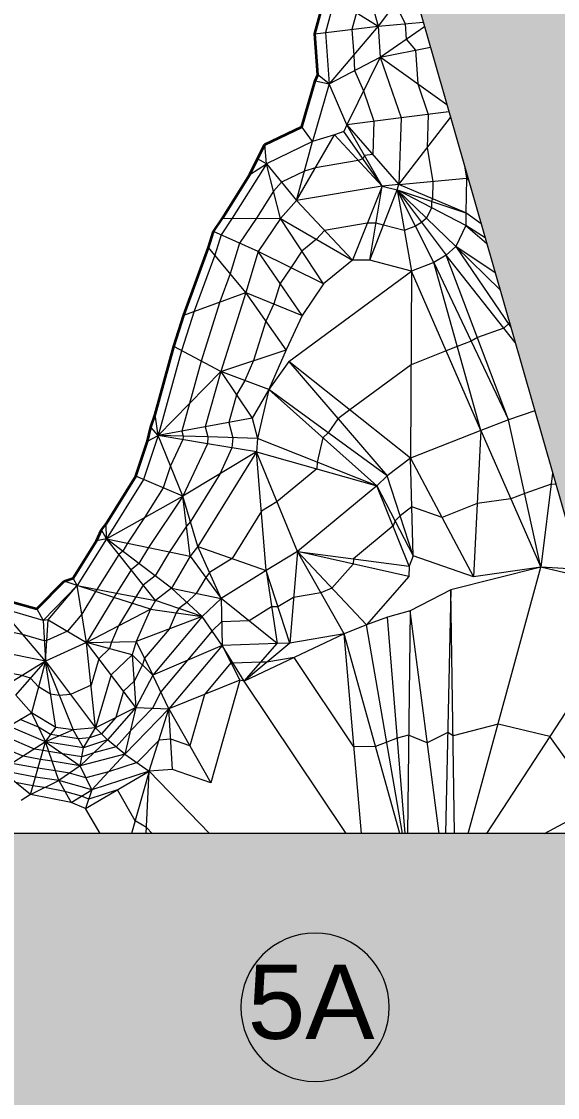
# Model space of a CAD drawing. Header units: millimetres. Extents: x -340184 to 563611, y -309449 to 515683.
# Drawn here: x 264190 to 350857, y -137615 to 36423 of the extents above; entities that cross this region are included whole.
import ezdxf

# ---------------------------------------------------------------- set-up
doc = ezdxf.new("R2010")
doc.units = ezdxf.units.MM
for name, color, linetype, lineweight in [('A-ANNO-NOTE', 131, 'Continuous', 9), ('A-DETL-GENF', 92, 'Continuous', 9), ('A-DETL-THIN', 151, 'Continuous', 9), ('C-TOPO', 7, 'Continuous', 9), ('C-TOPO-FOLD', 70, 'Continuous', 9), ('C-TOPO-MAJR', 7, 'Continuous', 35), ('C-TOPO-MINR', 7, 'Continuous', 9)]:
    doc.layers.add(name, color=color, linetype=linetype, lineweight=lineweight)
doc.styles.add('Arial', font='arial.ttf', dxfattribs={"height": 12000})

# ---------------------------------------------------------------- blocks, each defined once
blk = doc.blocks.new('tag ten be - tag ten be-1891504-BỐ TRÍ PHAO BÈ PA3')
at = {"layer": 'A-ANNO-NOTE'}
for start, end in [(360, 180), (180, 360)]:
    blk.add_arc((0, 0), 4, start, end, dxfattribs=at)

msp = doc.modelspace()

# ---------------------------------------------------------------- hatches: boundary and pattern name
at = {"layer": 'A-DETL-GENF'}
for points in [[(356031, -57427), (461121, -27293), (450095, 11158), (416307, 1469), (396461, 70680), (325159, 50235), (354231, -51149)], [(219028, -242914), (363495, -242914), (363495, -138915), (401135, -138915), (401135, -94915), (219028, -94915), (219028, -206129)]]:
    msp.add_hatch(color=8, dxfattribs=at).paths.add_polyline_path(points)

# ---------------------------------------------------------------- linework, layer by layer
at = {"layer": 'A-DETL-THIN'}
for p, q in [((325159, 50235), (356031, -57427)), ((401135, -94915), (219028, -94915))]:
    msp.add_line(p, q, dxfattribs=at)
at = {"layer": 'C-TOPO'}
for p, q in [((327263, 42899), (321869, 35662)), ((321869, 35662), (329148, 36324)), ((322174, 30677), (329350, 35620)), ((322174, 30677), (330305, 32290)), ((332983, 22951), (322174, 30677)), ((325222, 10058), (333565, 20920)), ((333305, 21827), (325578, 20841)), ((325222, 10058), (336151, 11074)), ((336365, 11155), (336151, 11074)), ((336151, 11074), (336474, 10777)), ((322495, 9768), (317691, -2169)), ((320530, -2191), (322495, 9768)), ((320530, -2191), (324917, 9175)), ((330885, -2575), (324917, 9175)), ((324917, 9175), (327239, -3979)), ((324917, 9175), (336049, 5486)), ((336021, 3445), (324917, 9175)), ((324917, 9175), (334398, 37)), ((324917, 9175), (332842, -1363)), ((336049, 5486), (325222, 10058)), ((317691, -2169), (308669, 7452)), ((338497, 3721), (336049, 5486)), ((312995, -6030), (306094, 4572)), ((306094, 4572), (317691, -2169)), ((339160, 1409), (336021, 3445)), ((336021, 3445), (339408, 543)), ((341572, -7002), (334398, 37)), ((334398, 37), (343283, -12969)), ((340781, -4244), (334398, 37)), ((309576, -11104), (302464, -800)), ((312995, -6030), (302464, -800)), ((342957, -27979), (332842, -1363)), ((344013, -15517), (332842, -1363)), ((338439, -29705), (330885, -2575)), ((330885, -2575), (342957, -27979)), ((307404, -18580), (327239, -3979)), ((327239, -3979), (327110, -34214)), ((338439, -29705), (327239, -3979)), ((306993, -16673), (300449, -7400)), ((300449, -7400), (309576, -11104)), ((296414, -20161), (306993, -16673)), ((307404, -18580), (304190, -23111)), ((307404, -18580), (323315, -37070)), ((327110, -34214), (307404, -18580)), ((296414, -20161), (301503, -27737)), ((304190, -23111), (296414, -20161)), ((304190, -23111), (302362, -31004)), ((323315, -37070), (304190, -23111)), ((304190, -23111), (321671, -38680)), ((301503, -27737), (293895, -29145)), ((348183, -51833), (342957, -27979)), ((302362, -31004), (294324, -30778)), ((321671, -38680), (302362, -31004)), ((338439, -29705), (337265, -53379)), ((338439, -29705), (348183, -51833)), ((302196, -33166), (294242, -31860)), ((302196, -33166), (290277, -40368)), ((303753, -52395), (302196, -33166)), ((308791, -49322), (302196, -33166)), ((302196, -33166), (321671, -38680)), ((327506, -49987), (327110, -34214)), ((327110, -34214), (337265, -53379)), ((327506, -49987), (323315, -37070)), ((350071, -36644), (348183, -51833)), ((326901, -51658), (321671, -38680)), ((321671, -38680), (327506, -49987)), ((291487, -50045), (290277, -40368)), ((292726, -48500), (290277, -40368)), ((284704, -48662), (291487, -50045)), ((296457, -56917), (292726, -48500)), ((292726, -48500), (303753, -52395)), ((291487, -50045), (296457, -56917)), ((308791, -49322), (307572, -64109)), ((316361, -62626), (308791, -49322)), ((319980, -61179), (308791, -49322)), ((326818, -53357), (308791, -49322)), ((308791, -49322), (326901, -51658)), ((288430, -55244), (283176, -51262)), ((348183, -51833), (333627, -55528)), ((336437, -94915), (348183, -51833)), ((354877, -53404), (348183, -51833)), ((285870, -57250), (281896, -52265)), ((303753, -52395), (305503, -64157)), ((307572, -64109), (303753, -52395)), ((293382, -59830), (288430, -55244)), ((288430, -55244), (296457, -56917)), ((333627, -55528), (327014, -58878)), ((333627, -55528), (332747, -94915)), ((334210, -94915), (333627, -55528)), ((285061, -58624), (279125, -56723)), ((279529, -56036), (285870, -57250)), ((293382, -59830), (285870, -57250)), ((296457, -56917), (296613, -64491)), ((305503, -64157), (296457, -56917)), ((364885, -55753), (339372, -94915)), ((274706, -64008), (285061, -58624)), ((285061, -58624), (293382, -59830)), ((327014, -58878), (323351, -59918)), ((327014, -58878), (326596, -94915)), ((331714, -94915), (327014, -58878)), ((293382, -59830), (282746, -63879)), ((296613, -64491), (293382, -59830)), ((323351, -59918), (319980, -61179)), ((326205, -94915), (323351, -59918)), ((316361, -62626), (300185, -70251)), ((319152, -94915), (316361, -62626)), ((325375, -94915), (316361, -62626)), ((325820, -94915), (319980, -61179)), ((274706, -64008), (282746, -63879)), ((276174, -77802), (274706, -64008)), ((282699, -74531), (274706, -64008)), ((282075, -66001), (274706, -64008)), ((282746, -63879), (285416, -69281)), ((307572, -64109), (300185, -70251)), ((300185, -70251), (305503, -64157)), ((285416, -69281), (282075, -66001)), ((282075, -66001), (282699, -74531)), ((296613, -64491), (285416, -69281)), ((300185, -70251), (296613, -64491)), ((296613, -64491), (299469, -70123)), ((268053, -67015), (260432, -71749)), ((263274, -72556), (268053, -67015)), ((268053, -67015), (265827, -75394)), ((268053, -67015), (272519, -78126)), ((269717, -77761), (268053, -67015)), ((268053, -67015), (276174, -77802)), ((288036, -74766), (285416, -69281)), ((299469, -70123), (288036, -74766)), ((282699, -74531), (276174, -77802)), ((282699, -74531), (280919, -82059)), ((282699, -74531), (288036, -74766)), ((284814, -84858), (288036, -74766)), ((288580, -84585), (288036, -74766)), ((288036, -74766), (294796, -86713)), ((262149, -77554), (265827, -75394)), ((265827, -75394), (268073, -80092)), ((268073, -80092), (269717, -77761)), ((272519, -78126), (268073, -80092)), ((274235, -81052), (272519, -78126)), ((274235, -81052), (276174, -77802)), ((276174, -77802), (278098, -79761)), ((348777, -94915), (380636, -77836)), ((273659, -83950), (278098, -79761)), ((280919, -82059), (278098, -79761)), ((268073, -80092), (260832, -84734)), ((265622, -88621), (268073, -80092)), ((270209, -86317), (268073, -80092)), ((268073, -80092), (273659, -83950)), ((273659, -83950), (274235, -81052)), ((275563, -87849), (280919, -82059)), ((280919, -82059), (284814, -84858)), ((265622, -88621), (260832, -84734)), ((273659, -83950), (270209, -86317)), ((275563, -87849), (273659, -83950)), ((274553, -90864), (284814, -84858)), ((284814, -84858), (281978, -94915)), ((284351, -94915), (284814, -84858)), ((294569, -94915), (284814, -84858)), ((265622, -88621), (270209, -86317)), ((270209, -86317), (272228, -89916)), ((272228, -89916), (275563, -87849)), ((275563, -87849), (274553, -90864))]:
    msp.add_line(p, q, dxfattribs=at)
at = {"layer": 'C-TOPO', "lineweight": 35}
for p, q in [((311646, 34413), (313395, 40991)), ((312121, 27775), (311646, 34413)), ((309542, 19379), (311688, 26845)), ((311688, 26845), (312121, 27775)), ((303556, 16526), (309542, 19379)), ((302372, 14225), (303556, 16526)), ((301113, 11675), (302372, 14225)), ((296707, 4634), (301113, 11675)), ((295255, 2485), (296707, 4634)), ((294449, -155), (295255, 2485)), ((290425, -11062), (294449, -155)), ((288811, -16166), (290425, -11062)), ((285778, -27143), (288811, -16166)), ((285117, -29202), (285778, -27143)), ((284548, -31435), (285117, -29202)), ((282665, -37127), (284548, -31435)), ((277855, -44817), (282665, -37127)), ((277125, -45776), (277855, -44817)), ((276322, -47581), (277125, -45776)), ((272536, -53614), (276322, -47581)), ((271087, -54102), (272536, -53614)), ((266669, -58598), (271087, -54102)), ((261067, -56990), (266669, -58598))]:
    msp.add_line(p, q, dxfattribs=at)
at = {"layer": 'C-TOPO-FOLD'}
for p, q in [((313395, 40991), (321869, 35662)), ((311646, 34413), (321869, 35662)), ((321869, 35662), (313944, 26324)), ((313944, 26324), (322174, 30677)), ((322174, 30677), (316791, 19718)), ((313944, 26324), (311261, 16992)), ((311688, 26845), (313944, 26324)), ((313944, 26324), (312121, 27775)), ((311261, 16992), (309542, 19379)), ((325578, 20841), (316791, 19718)), ((322495, 9768), (316791, 19718)), ((316791, 19718), (325222, 10058)), ((308669, 7452), (314774, 18087)), ((314774, 18087), (322495, 9768)), ((322495, 9768), (316316, 18611)), ((303779, 13425), (303556, 16526)), ((308669, 7452), (311261, 16992)), ((303779, 13425), (302372, 14225)), ((301113, 11675), (303779, 13425)), ((306094, 4572), (303779, 13425)), ((303779, 13425), (308669, 7452)), ((325222, 10058), (322495, 9768)), ((296707, 4634), (306094, 4572)), ((302464, -800), (295255, 2485)), ((300449, -7400), (294449, -155)), ((290425, -11062), (300449, -7400)), ((296414, -20161), (288811, -16166)), ((286287, -30553), (296414, -20161)), ((286287, -30553), (285778, -27143)), ((286287, -30553), (285117, -29202)), ((293895, -29145), (286287, -30553)), ((284548, -31435), (286287, -30553)), ((290277, -40368), (286287, -30553)), ((294242, -31860), (286287, -30553)), ((294324, -30778), (286287, -30553)), ((290277, -40368), (282665, -37127)), ((277922, -47280), (290277, -40368)), ((277922, -47280), (277855, -44817)), ((277922, -47280), (277125, -45776)), ((277922, -47280), (276322, -47581)), ((281896, -52265), (277922, -47280)), ((283176, -51262), (277922, -47280)), ((277922, -47280), (284704, -48662)), ((273189, -54822), (272536, -53614)), ((267666, -60442), (273189, -54822)), ((273189, -54822), (271087, -54102)), ((274706, -64008), (273189, -54822)), ((279125, -56723), (273189, -54822)), ((273189, -54822), (279529, -56036)), ((268053, -67015), (260664, -58432)), ((266669, -58598), (267666, -60442)), ((267666, -60442), (268053, -67015)), ((268053, -67015), (268507, -60376)), ((268507, -60376), (274706, -64008))]:
    msp.add_line(p, q, dxfattribs=at)
at = {"layer": 'C-TOPO-MAJR', "lineweight": 9}
for p, q in [((318444, 47854), (321869, 35662)), ((314807, 40102), (313349, 34621)), ((321869, 35662), (322174, 30677)), ((313349, 34621), (313944, 26324)), ((322174, 30677), (325578, 20841)), ((316791, 19718), (313944, 26324)), ((316791, 19718), (316316, 18611)), ((325578, 20841), (325222, 10058)), ((314774, 18087), (311261, 16992)), ((316316, 18611), (314774, 18087)), ((311261, 16992), (303779, 13425)), ((303779, 13425), (298272, 4623)), ((335834, 13009), (336151, 11074)), ((336151, 11074), (336049, 5486)), ((322495, 9768), (308669, 7452)), ((322495, 9768), (324917, 9175)), ((324917, 9175), (325222, 10058)), ((308669, 7452), (306094, 4572)), ((336049, 5486), (336021, 3445)), ((298272, 4623), (296457, 1937)), ((306094, 4572), (302464, -800)), ((296457, 1937), (295449, -1363)), ((336021, 3445), (334398, 37)), ((334398, 37), (332842, -1363)), ((295449, -1363), (292096, -10451)), ((302464, -800), (300449, -7400)), ((332842, -1363), (330885, -2575)), ((317691, -2169), (312995, -6030)), ((320530, -2191), (317691, -2169)), ((327239, -3979), (320530, -2191)), ((330885, -2575), (327239, -3979)), ((312995, -6030), (309576, -11104)), ((300449, -7400), (296414, -20161)), ((292096, -10451), (290079, -16832)), ((309576, -11104), (306993, -16673)), ((290079, -16832), (286287, -30553)), ((306993, -16673), (304190, -23111)), ((296414, -20161), (293895, -29145)), ((304190, -23111), (301503, -27737)), ((301503, -27737), (302362, -31004)), ((347169, -26524), (342957, -27979)), ((293895, -29145), (294324, -30778)), ((342957, -27979), (338439, -29705)), ((286287, -30553), (283934, -37667)), ((294324, -30778), (294242, -31860)), ((302362, -31004), (302196, -33166)), ((338439, -29705), (327110, -34214)), ((294242, -31860), (290277, -40368)), ((302196, -33166), (292726, -48500)), ((327110, -34214), (323315, -37070)), ((283934, -37667), (277922, -47280)), ((323315, -37070), (321671, -38680)), ((321671, -38680), (308791, -49322)), ((290277, -40368), (284704, -48662)), ((277922, -47280), (273189, -54822)), ((284704, -48662), (283176, -51262)), ((292726, -48500), (291487, -50045)), ((291487, -50045), (288430, -55244)), ((308791, -49322), (303753, -52395)), ((327506, -49987), (326901, -51658)), ((337265, -53379), (327506, -49987)), ((283176, -51262), (281896, -52265)), ((326901, -51658), (326818, -53357)), ((348183, -51833), (337265, -53379)), ((354532, -52199), (348183, -51833)), ((281896, -52265), (279529, -56036)), ((303753, -52395), (296457, -56917)), ((326818, -53357), (319980, -61179)), ((268507, -60376), (273189, -54822)), ((288430, -55244), (285870, -57250)), ((279125, -56723), (274706, -64008)), ((279529, -56036), (279125, -56723)), ((285870, -57250), (285061, -58624)), ((296457, -56917), (293382, -59830)), ((267666, -60442), (260664, -58432)), ((285061, -58624), (282746, -63879)), ((268507, -60376), (267666, -60442)), ((293382, -59830), (285416, -69281)), ((316361, -62626), (307572, -64109)), ((319980, -61179), (316361, -62626)), ((274706, -64008), (268053, -67015)), ((282746, -63879), (282075, -66001)), ((305503, -64157), (296613, -64491)), ((307572, -64109), (305503, -64157)), ((268053, -67015), (256556, -64736)), ((282075, -66001), (278703, -69269)), ((296613, -64491), (288036, -74766)), ((278703, -69269), (276174, -77802)), ((285416, -69281), (282699, -74531)), ((299469, -70123), (294796, -86713)), ((300185, -70251), (299469, -70123)), ((316677, -94915), (300185, -70251)), ((265827, -75394), (263274, -72556)), ((282699, -74531), (278098, -79761)), ((288036, -74766), (280919, -82059)), ((269717, -77761), (265827, -75394)), ((268073, -80092), (262149, -77554)), ((272519, -78126), (269717, -77761)), ((276174, -77802), (272519, -78126)), ((278098, -79761), (274235, -81052)), ((264453, -82413), (261491, -81144)), ((274235, -81052), (268073, -80092)), ((267256, -82935), (264453, -82413)), ((269141, -83205), (267256, -82935)), ((273659, -83950), (269141, -83205)), ((280919, -82059), (273659, -83950)), ((266439, -85778), (260832, -84734)), ((284814, -84858), (275563, -87849)), ((288580, -84585), (284814, -84858)), ((294796, -86713), (288580, -84585)), ((270209, -86317), (266439, -85778)), ((275563, -87849), (270209, -86317)), ((265622, -88621), (264138, -89579)), ((272228, -89916), (265622, -88621)), ((274553, -90864), (272228, -89916)), ((276894, -94915), (274553, -90864))]:
    msp.add_line(p, q, dxfattribs=at)
at = {"layer": 'C-TOPO-MINR'}
for p, q in [((324630, 39367), (326213, 36057)), ((318338, 37882), (317609, 35141)), ((317609, 35141), (317906, 30993)), ((326213, 36057), (326366, 33564)), ((326366, 33564), (327874, 31808)), ((327874, 31808), (328270, 26320)), ((317906, 30993), (318059, 28501)), ((318059, 28501), (319482, 25198)), ((328270, 26320), (329972, 21402)), ((319482, 25198), (321184, 20279)), ((329972, 21402), (329794, 16011)), ((321184, 20279), (321006, 14888)), ((329794, 16011), (330686, 10566)), ((318634, 13927), (311721, 12769)), ((319406, 14189), (318634, 13927)), ((319643, 14743), (319406, 14189)), ((321006, 14888), (319643, 14743)), ((309965, 12222), (306224, 10439)), ((311721, 12769), (309965, 12222)), ((330686, 10566), (330635, 7772)), ((304936, 8998), (302183, 4598)), ((306224, 10439), (304936, 8998)), ((330483, 7331), (330469, 6310)), ((330635, 7772), (330483, 7331)), ((330469, 6310), (329658, 4606)), ((302183, 4598), (299460, 569)), ((320093, 3800), (313180, 2642)), ((321513, 3788), (320093, 3800)), ((322724, 3492), (321513, 3788)), ((326078, 2598), (322724, 3492)), ((328879, 3906), (327901, 3300)), ((329658, 4606), (328879, 3906)), ((313180, 2642), (311892, 1202)), ((327901, 3300), (326078, 2598)), ((299460, 569), (297949, -4381)), ((311892, 1202), (309544, -729)), ((309544, -729), (307729, -3415)), ((307729, -3415), (306020, -5952)), ((297949, -4381), (296273, -8926)), ((306020, -5952), (305013, -9252)), ((296273, -8926), (293247, -18496)), ((305013, -9252), (303721, -12037)), ((303721, -12037), (301704, -18417)), ((342179, -13193), (337899, -14671)), ((342957, -12493), (342179, -13193)), ((343111, -12370), (342957, -12493)), ((336921, -15277), (334662, -16140)), ((337899, -14671), (336921, -15277)), ((332839, -16842), (327174, -19097)), ((334662, -16140), (332839, -16842)), ((293247, -18496), (291351, -25357)), ((301704, -18417), (300302, -21636)), ((327174, -19097), (317257, -26397)), ((300302, -21636), (298959, -23949)), ((298959, -23949), (297699, -28441)), ((291351, -25357), (290091, -29849)), ((315360, -27825), (313753, -30090)), ((317257, -26397), (315360, -27825)), ((297699, -28441), (298343, -30891)), ((290265, -31206), (288282, -35460)), ((290091, -29849), (290306, -30665)), ((290306, -30665), (290265, -31206)), ((298343, -30891), (298219, -32513)), ((312931, -30896), (312016, -34842)), ((313753, -30090), (312931, -30896)), ((298219, -32513), (296237, -36767)), ((288282, -35460), (287105, -39018)), ((311934, -35923), (305494, -41244)), ((312016, -34842), (311934, -35923)), ((296237, -36767), (291502, -44434)), ((287105, -39018), (284099, -43824)), ((345570, -39906), (343311, -40769)), ((349849, -38428), (345570, -39906)), ((350595, -38471), (349849, -38428)), ((305494, -41244), (302975, -42781)), ((337852, -41542), (332188, -43797)), ((343311, -40769), (337852, -41542)), ((302975, -42781), (298240, -50448)), ((327308, -42101), (325411, -43528)), ((332188, -43797), (327308, -42101)), ((284099, -43824), (281313, -47971)), ((290882, -45207), (288096, -49354)), ((291502, -44434), (290882, -45207)), ((324286, -45169), (317846, -50490)), ((324589, -44333), (324286, -45169)), ((325411, -43528), (324589, -44333)), ((281313, -47971), (280549, -49271)), ((279909, -49773), (276359, -55429)), ((280549, -49271), (279909, -49773)), ((288096, -49354), (285803, -53253)), ((298240, -50448), (294592, -52708)), ((317805, -51340), (314386, -55250)), ((317846, -50490), (317805, -51340)), ((285803, -53253), (283883, -54758)), ((293972, -53481), (292444, -56080)), ((294592, -52708), (293972, -53481)), ((276359, -55429), (276157, -55773)), ((283883, -54758), (282700, -56643)), ((314386, -55250), (312576, -55974)), ((276157, -55773), (273948, -59415)), ((282700, -56643), (282093, -57674)), ((292444, -56080), (290906, -57537)), ((308182, -56716), (305663, -58252)), ((312576, -55974), (308182, -56716)), ((282093, -57674), (279883, -61316)), ((289626, -58540), (289221, -59227)), ((290906, -57537), (289626, -58540)), ((304628, -58276), (300980, -60537)), ((305663, -58252), (304628, -58276)), ((273948, -59415), (271607, -62192)), ((289221, -59227), (288064, -61854)), ((296535, -60704), (294998, -62160)), ((300980, -60537), (296535, -60704)), ((264358, -62723), (258610, -61584)), ((271607, -62192), (268280, -63695)), ((279883, -61316), (278726, -63944)), ((288064, -61854), (284081, -66580)), ((294998, -62160), (291015, -66886)), ((267860, -63728), (264358, -62723)), ((268280, -63695), (267860, -63728)), ((278726, -63944), (278390, -65005)), ((278390, -65005), (276704, -66639)), ((276704, -66639), (275440, -70905)), ((283745, -67641), (282387, -70266)), ((284081, -66580), (283745, -67641)), ((291015, -66886), (286726, -72023)), ((298041, -67307), (293753, -72444)), ((298399, -67371), (298041, -67307)), ((302844, -67204), (298399, -67371)), ((303879, -67180), (302844, -67204)), ((308273, -66438), (303879, -67180)), ((317940, -80896), (308273, -66438)), ((264243, -69382), (258494, -68243)), ((265664, -69785), (264243, -69382)), ((266940, -71204), (265664, -69785)), ((268885, -72388), (266940, -71204)), ((275440, -70905), (272114, -72408)), ((282387, -70266), (280701, -71900)), ((270286, -72570), (268885, -72388)), ((272114, -72408), (270286, -72570)), ((280701, -71900), (279437, -76167)), ((286726, -72023), (285368, -74648)), ((293753, -72444), (291416, -80739)), ((285368, -74648), (281809, -78295)), ((266950, -77743), (263988, -76474)), ((279437, -76167), (277136, -78782)), ((268895, -78926), (266950, -77743)), ((281809, -78295), (279508, -80910)), ((341254, -77248), (333976, -79095)), ((349605, -79208), (341254, -77248)), ((266263, -81253), (261820, -79349)), ((270296, -79109), (268895, -78926)), ((273377, -79589), (270296, -79109)), ((275204, -79427), (273377, -79589)), ((277136, -78782), (275204, -79427)), ((286425, -79812), (282867, -83458)), ((288308, -79675), (286425, -79812)), ((291416, -80739), (288308, -79675)), ((324949, -79515), (323263, -80146)), ((326781, -78995), (324949, -79515)), ((329805, -80277), (326781, -78995)), ((333112, -78602), (329805, -80277)), ((333976, -79095), (333112, -78602)), ((357481, -90249), (349605, -79208)), ((267664, -81514), (266263, -81253)), ((268607, -81648), (267664, -81514)), ((270866, -82021), (268607, -81648)), ((279508, -80910), (275879, -81855)), ((321454, -80869), (317940, -80896)), ((323263, -80146), (321454, -80869)), ((273947, -82501), (270866, -82021)), ((275879, -81855), (273947, -82501)), ((282867, -83458), (278241, -84954)), ((266847, -84357), (262643, -83574)), ((269675, -84761), (266847, -84357)), ((271934, -85134), (269675, -84761)), ((274611, -85900), (271934, -85134)), ((278241, -84954), (274611, -85900)), ((266030, -87200), (263227, -86678)), ((267915, -87469), (266030, -87200)), ((271218, -88117), (267915, -87469)), ((273895, -88883), (271218, -88117)), ((279684, -87861), (275058, -89357)), ((282563, -92842), (279684, -87861)), ((275058, -89357), (273895, -88883)), ((284396, -93940), (282563, -92842)), ((285341, -94915), (284396, -93940))]:
    msp.add_line(p, q, dxfattribs=at)

# ---------------------------------------------------------------- block references
at = {"layer": 'A-ANNO-NOTE', "xscale": 3000, "yscale": 3000, "zscale": 3000}
msp.add_blockref('tag ten be - tag ten be-1891504-BỐ TRÍ PHAO BÈ PA3', (311657, -123029), dxfattribs=at)

# ---------------------------------------------------------------- texts
at = {"layer": 'A-ANNO-NOTE', "insert": (300755, -116130), "char_height": 12000, "width": 25012.65, "attachment_point": 1, "style": 'Arial'}
msp.add_mtext('5A', dxfattribs=at)

doc.saveas('drawing.dxf')
